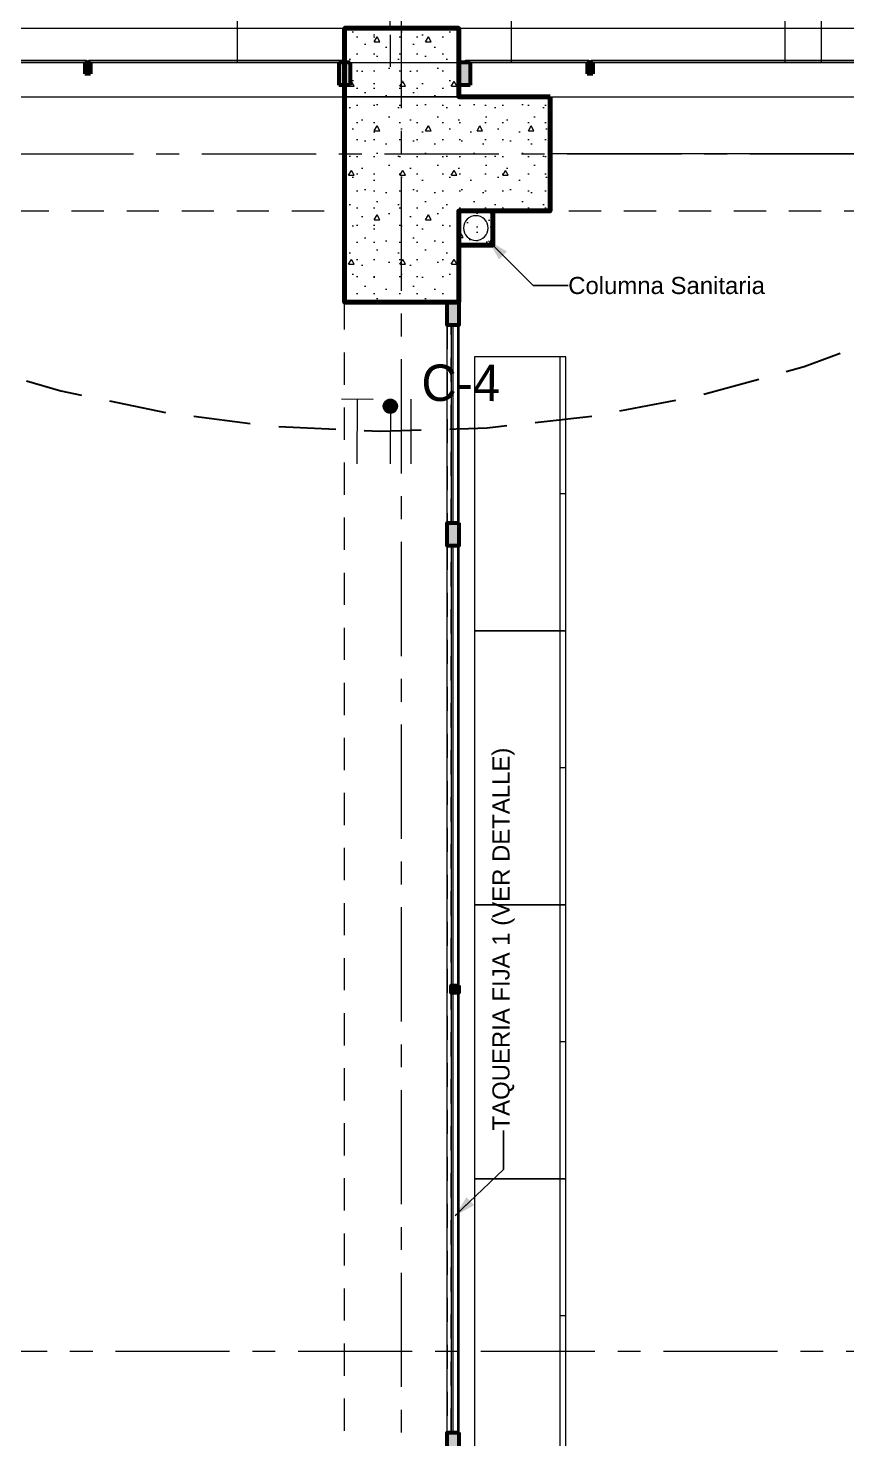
# Model space of a CAD drawing. Header units: inches. Extents: x -19 to 5698, y -728 to 92.
# Drawn here: x 14.68 to 18.27, y 34.02 to 40.2 of the extents above; entities that cross this region are included whole.
import ezdxf

# ---------------------------------------------------------------- set-up
doc = ezdxf.new("R2010")
doc.units = ezdxf.units.IN
doc.header["$MEASUREMENT"] = 0
doc.set_wipeout_variables(frame=1)
for name, pattern in [('CONTINUA', [0]), ('HIDDEN', [0.375, 0.25, -0.125]), ('Hidden Line', [0.195611, 0.141111, -0.0545]), ('Línea Oculta', [0.195611, 0.141111, -0.0545]), ('Oculto', [0.15875, 0.105833, -0.052917]), ('Punto & Raya', [0.65, 0.5, -0.075, 0, -0.075]), ('Rayas', [0.282222, 0.141111, -0.141111]), ('RAYITAS', [0.375, 0.25, -0.125]), ('Wipeout_Contour', [1, 0, -1])]:
    doc.linetypes.add(name, pattern=pattern)
doc.layers.get('0').update_dxf_attribs({"color": 61})
for name, color, linetype, lineweight in [('00 conduct tomacorr', 120, 'HIDDEN', 30), ('00 IE CKTO ILUMINACION', 3, 'Continuous', 50), ('T-TECHO-E', 150, 'Continuous', 20), ('TOMACORRIENTE', 22, 'RAYITAS', 9)]:
    doc.layers.add(name, color=color, linetype=linetype, lineweight=lineweight)
for name, color, linetype in [('02 _ ARQ _ ALB _ Ejes Generales', 251, 'Continuous'), ('02 _ ARQ _ ZON _ Espacio.3D', 7, 'Continuous'), ('08 _ STR _ EXT _ 06 Columnas', 7, 'Continuous'), ('08 _ STR _ EXT _ 07 Losa Aligerada', 7, 'Continuous'), ('08 _ STR _ EXT _ 08 Placas Inclinadas', 7, 'Continuous'), ('08 _ STR _ EXT _ 09 Vigas', 251, 'Continuous'), ('Acabado - Muros', 7, 'Continuous'), ('Estructura - 03 LOSA', 7, 'Continuous'), ('Estructura - 04 MURO', 7, 'Continuous'), ('Estructura - Carga', 7, 'Continuous'), ('Interior - Mobiliario', 7, 'Continuous'), ('Marcador - Secciones', 7, 'Continuous'), ('MEP - HVAC', 7, 'Continuous'), ('Notas - Etiquetas', 7, 'Continuous')]:
    doc.layers.add(name, color=color, linetype=linetype)
doc.styles.add('Estilo_Generado_4', font='swisse.ttf')
doc.dimstyles.new('Estilo_Generado__8', dxfattribs={"dimtxt": 0.18, "dimasz": 0.0912, "dimexe": 0.18, "dimexo": 0.0625, "dimgap": 0, "dimtad": 0, "dimtih": 1, "dimtoh": 1, "dimdec": 4, "dimzin": 0, "dimdsep": 46, "dimcen": 0.09, "dimadec": 0, "dimazin": 0, "dimtfac": 1, "dimtdec": 4, "dimtmove": 0, "dimatfit": 3, "dimldrblk": 'ARROWHEAD_5', "dimfxl": 1, "dimtolj": 1, "dimtzin": 0, "dimarcsym": 0})
pattern_1 = [(0, (0, 0), (0, 0.0375), [0, -0.0375])]

# ---------------------------------------------------------------- blocks, each defined once
blk = doc.blocks.new('ARROWHEAD_5')
at = {"linetype": 'Continuous', "lineweight": 0}
blk.add_hatch(color=0, dxfattribs=at).paths.add_polyline_path([(-1, 0.2679), (0, 0), (-1, -0.2679)])
at = {"color": 0, "linetype": 'Continuous', "lineweight": 0}
blk.add_line((0, 0), (-1, 0), dxfattribs=at)
blk = doc.blocks.new('a')
at = {"layer": 'TOMACORRIENTE', "ltscale": 0.05}
h = blk.add_hatch(color=4, dxfattribs=at)
edge = h.paths.add_edge_path()
edge.add_arc((0, 0.0752), 0.0211, 0, 360)
at = {"layer": 'TOMACORRIENTE', "color": 4}
for p, q in [((-0.1455, 0.0963), (-0.0515, 0.0963)), ((-0.0985, 0.0963), (-0.0985, -0.0966)), ((0, 0.0963), (0, -0.0963)), ((0.0623, -0.0963), (0.0623, 0.0963))]:
    blk.add_line(p, q, dxfattribs=at)
blk.add_circle((0, 0.0752), 0.0211, dxfattribs=at)
blk = doc.blocks.new('CABLE 3FACE')
at = {"layer": 'T-TECHO-E', "rotation": 59.94170052614085}
blk.add_blockref('a', (0, 0), dxfattribs=at)

msp = doc.modelspace()

# ---------------------------------------------------------------- hatches: boundary and pattern name
at = {"layer": 'Estructura - 03 LOSA', "linetype": 'Continuous', "lineweight": 13}
h = msp.add_hatch(dxfattribs=at)
h.set_pattern_fill('CEMENTO_PULIDO_Y_BRUÑADO_FA', color=251, style=0, pattern_type=2)
h.set_pattern_definition([(360, (3.7574, 18.3027), (0, 2.53199), []), (90, (3.7574, 18.3027), (-3.6, 0), [])])
h.paths.add_polyline_path([(2.17, 26.0501), (8.8212, 26.0501), (8.8218, 29.4531), (8.822, 30.7001), (8.2502, 30.7001), (8.25, 33.82), (9.07, 33.82), (9.07, 39.9), (23.57, 39.9), (51.57, 39.9), (51.57, 23.3822), (52.92, 23.3822), (52.92, 40.85), (9.07, 40.85), (2.17, 40.85)])
at = {"layer": 'Estructura - Carga', "linetype": 'Continuous', "lineweight": 13}
h = msp.add_hatch(dxfattribs=at)
h.set_pattern_fill('HORMIGÓN_ARMADO_0002', color=251, style=0, pattern_type=2)
h.set_pattern_definition([(0, (0, 0), (0, 0.3117692), [0.03, -0.15]), (0, (0.09, 0.1559), (0, 0.3117692), [0.03, -0.15]), (60, (0, 0), (-0.27, 0.1558846), [0.03, -0.15]), (60, (0.18, 0), (-0.27, 0.1558846), [0.03, -0.15]), (120, (0.03, 0), (0.27, 0.1558846), [0.03, -0.15]), (120, (0.21, 0), (0.27, 0.1558846), [0.03, -0.15]), (0, (0, 0.03), (0, 0.06), [0, -0.06, 0, -0.09]), (45, (0.03, 0.03), (-0.04242641, 0.04242641), [0, -0.045, 0, -0.075])])
h.paths.add_polyline_path([(16.57, 39.25), (16.72, 39.25), (16.72, 39.4), (16.57, 39.4)])

# ---------------------------------------------------------------- linework, layer by layer
at = {"layer": '02 _ ARQ _ ALB _ Ejes Generales', "color": 251, "linetype": 'Punto & Raya', "lineweight": 13, "true_color": 0x636466}
for p, q in [((16.32, 3.05), (16.32, 44.9)), ((5.8454, 39.65), (54.57, 39.65))]:
    msp.add_line(p, q, dxfattribs=at)
at = {"layer": '02 _ ARQ _ ZON _ Espacio.3D', "color": 254, "linetype": 'Continuous', "lineweight": 0, "flags": 128}
for points in [[(8.25, 30.9531), (9.57, 30.9531), (9.57, 30.2), (10.07, 30.2), (10.07, 29.75), (16.07, 29.75), (16.07, 31.0002), (16.52, 31.0002), (16.5199, 39), (16.0699, 39), (16.07, 39.9), (9.97, 39.9), (9.97, 39.4), (9.57, 39.4), (9.57, 39), (9.07, 39), (9.07, 33.82), (8.25, 33.82)], [(16.57, 39.4), (16.57, 39), (16.57, 31.0001), (16.57, 30.1999), (16.97, 30.1999), (16.97, 29.75), (23.07, 29.75), (23.07, 30.8002), (23.195, 30.8002), (23.195, 39), (23.07, 39), (23.07, 39.4), (22.67, 39.4), (22.67, 39.65), (16.97, 39.65), (16.97, 39.4)]]:
    msp.add_lwpolyline(points, close=True, dxfattribs=at)
at = {"layer": '08 _ STR _ EXT _ 07 Losa Aligerada', "color": 7, "linetype": 'Rayas', "lineweight": 18, "flags": 128}
msp.add_lwpolyline([(8.17, 27.9392), (7.67, 27.9392), (7.67, 5.8), (25.2353, 5.8), (25.2353, 7.2), (30.4315, 7.2), (30.4315, 6.0005), (37.07, 6.0005), (37.07, 3.3753), (44.57, 3.3753), (44.57, 6.05), (52.32, 6.05), (52.32, 14.9999), (51.57, 14.9999), (51.57, 15.1499), (51.57, 15.7999), (51.57, 18.1001), (51.57, 18.1001), (51.57, 20.35), (46.67, 20.35), (46.67, 22.35), (46.67, 22.6), (46.67, 24.5), (46.67, 24.75), (46.67, 26.75), (51.57, 26.75), (51.57, 29.7), (51.57, 29.7), (51.57, 35.2005), (52.37, 35.2005), (52.52, 35.2005), (52.52, 41.1), (38.9553, 41.1), (38.9553, 40.8001), (34.0478, 40.8001), (34.0478, 40.5001), (23.37, 40.5001), (23.37, 43.8736), (16.2699, 43.8736), (16.2699, 39.9), (11.1201, 39.9), (11.1201, 40.95), (8.02, 40.95), (8.02, 37.7), (9.07, 37.7), (9.07, 33.9), (8.17, 33.9)], close=True, dxfattribs=at)
at = {"layer": '08 _ STR _ EXT _ 07 Losa Aligerada', "color": 7, "linetype": 'Continuous', "lineweight": 18, "flags": 128}
msp.add_lwpolyline([(51.57, 39.9), (9.07, 39.9), (9.07, 33.82), (8.25, 33.82), (8.25, 30.7), (9.07, 30.7), (9.07, 17.4)], dxfattribs=at)
at = {"layer": '08 _ STR _ EXT _ 08 Placas Inclinadas', "color": 251, "linetype": 'Línea Oculta', "lineweight": 13, "flags": 128}
msp.add_lwpolyline([(16.2699, 40.2), (16.2699, 43.6665)], dxfattribs=at)
at = {"layer": '08 _ STR _ EXT _ 09 Vigas', "color": 251, "linetype": 'Hidden Line', "lineweight": 13, "true_color": 0x636466}
for p, q in [((9.57, 39.4), (16.07, 39.4)), ((16.07, 30.2), (16.07, 39.4)), ((16.57, 39.4), (23.07, 39.4))]:
    msp.add_line(p, q, dxfattribs=at)
at = {"layer": 'Acabado - Muros', "color": 251, "linetype": 'Oculto', "lineweight": 13, "flags": 128}
for points in [[(16.52, 39), (16.57, 39)], [(16.52, 38.9), (16.52, 39)], [(16.57, 31.0001), (16.57, 31.1001), (16.57, 31.9916), (16.57, 32.0246), (16.57, 33.9501), (16.57, 34.0501), (16.57, 35.9751), (16.57, 36.0081), (16.57, 37.9336), (16.57, 38.0336), (16.57, 38.9), (16.57, 39)], [(16.52, 38.9), (16.52, 38.0336)], [(16.537, 38.9), (16.52, 38.9)], [(16.537, 38.0336), (16.537, 38.9)], [(16.52, 38.0336), (16.537, 38.0336)], [(16.52, 37.9336), (16.52, 38.0336)], [(16.52, 37.9336), (16.52, 35.9916), (16.52, 34.0501)], [(16.537, 37.9336), (16.52, 37.9336)], [(16.537, 34.0501), (16.537, 35.9751), (16.537, 36.0081), (16.537, 37.9336)], [(16.52, 34.0501), (16.537, 34.0501)], [(16.52, 33.9501), (16.52, 34.0501)]]:
    msp.add_lwpolyline(points, dxfattribs=at)
at = {"layer": 'Estructura - 03 LOSA', "color": 7, "linetype": 'Continuous', "lineweight": 18, "flags": 128}
msp.add_lwpolyline([(2.17, 26.0501), (8.8212, 26.0501), (8.8218, 29.4531), (8.822, 30.7001), (8.2502, 30.7001), (8.25, 33.82), (9.07, 33.82), (9.07, 39.9), (23.57, 39.9), (51.57, 39.9), (51.57, 23.3822), (52.92, 23.3822), (52.92, 40.85), (9.07, 40.85), (2.17, 40.85)], close=True, dxfattribs=at)
at = {"layer": 'Estructura - Carga', "color": 7, "linetype": 'Continuous', "lineweight": 80, "flags": 128}
msp.add_lwpolyline([(16.57, 39.25), (16.72, 39.25), (16.72, 39.4), (16.57, 39.4)], close=True, dxfattribs=at)
at = {"layer": 'Interior - Mobiliario', "color": 175, "linetype": 'Continuous', "lineweight": 13}
for p, q in [((17.014, 37.5613), (17.014, 38.7613)), ((17.039, 38.1613), (17.014, 38.1613)), ((17.014, 36.3613), (17.014, 37.5613)), ((17.039, 37.5613), (17.014, 37.5613)), ((17.039, 36.9613), (17.014, 36.9613)), ((17.014, 35.1613), (17.014, 36.3613)), ((17.039, 36.3613), (17.014, 36.3613)), ((17.039, 35.7613), (17.014, 35.7613)), ((17.014, 33.9613), (17.014, 35.1613)), ((17.039, 35.1613), (17.014, 35.1613)), ((17.039, 34.5613), (17.014, 34.5613))]:
    msp.add_line(p, q, dxfattribs=at)
at = {"layer": 'Interior - Mobiliario', "color": 175, "linetype": 'Continuous', "lineweight": 13, "flags": 128}
for points in [[(17.039, 37.5613), (17.039, 38.7613), (16.639, 38.7613), (16.639, 37.5613)], [(17.039, 36.3613), (17.039, 37.5613), (16.639, 37.5613), (16.639, 36.3613)], [(17.039, 35.1613), (17.039, 36.3613), (16.639, 36.3613), (16.639, 35.1613)], [(17.039, 33.9613), (17.039, 35.1613), (16.639, 35.1613), (16.639, 33.9613)]]:
    msp.add_lwpolyline(points, close=True, dxfattribs=at)
at = {"layer": 'MEP - HVAC', "color": 7, "linetype": 'Continuous', "lineweight": 13, "flags": 128}
msp.add_lwpolyline([(16.645, 39.271, 1), (16.645, 39.379, 1)], format="xyb", close=True, dxfattribs=at)

# ---------------------------------------------------------------- block references
at = {"layer": '00 conduct tomacorr', "xscale": 1.47256122672843, "yscale": 1.47256122672843, "zscale": 1.47256122672843, "rotation": 299.7894777823319}
msp.add_blockref('CABLE 3FACE', (16.27, 38.4338), dxfattribs=at)

# ---------------------------------------------------------------- texts
at = {"layer": 'Notas - Etiquetas', "color": 5, "linetype": 'Continuous', "lineweight": 35, "insert": (17.0496, 39.0728), "char_height": 0.075, "attachment_point": 4, "style": 'Estilo_Generado_4'}
msp.add_mtext('\\A1;{\\pql;\\fSwis721 Ex BT|b0|i0|c0|p34;Columna Sanitaria}', dxfattribs=at)
at = {"layer": 'Notas - Etiquetas', "color": 171, "linetype": 'Continuous', "lineweight": 13, "insert": (16.7664, 35.3727), "char_height": 0.075, "attachment_point": 4, "rotation": 90, "style": 'Estilo_Generado_4'}
msp.add_mtext('\\A1;{\\pql;\\fSwis721 Ex BT|b0|i0|c0|p34;TAQUERIA FIJA 1 (VER DETALLE)\\fSwis721 Ex BT|b0|i0|c0|p34; }', dxfattribs=at)

# ---------------------------------------------------------------- leaders
at = {"layer": 'Notas - Etiquetas', "color": 144, "linetype": 'Continuous', "lineweight": 13, "annotation_type": 0, "has_hookline": 1, "hookline_direction": 0, "text_width": 1.0171}
msp.add_leader([(16.6998, 39.2695), (16.896, 39.0728), (17.0496, 39.0728)], dimstyle='Estilo_Generado__8', dxfattribs=at)

# ---------------------------------------------------------------- next in the draw order: wipeouts: each hides what was drawn before it
at = {"color": 254, "linetype": 'Wipeout_Contour', "lineweight": 0, "ltscale": 168.1139}
msp.add_wipeout([(9.07, 40.05), (9.07, 39.9), (16.0699, 39.9), (16.0699, 40.05)], dxfattribs=at).dxf.layer = 'Estructura - 04 MURO'
at = {"color": 254, "linetype": 'Wipeout_Contour', "lineweight": 0, "ltscale": 269.279262}
msp.add_wipeout([(16.5699, 39.9), (22.67, 39.9), (22.67, 39.9), (23.07, 39.9), (23.07, 40.05), (16.5699, 40.05)], dxfattribs=at).dxf.layer = 'Estructura - 04 MURO'

# ---------------------------------------------------------------- next in the draw order: hatches: boundary and pattern name
at = {"layer": '08 _ STR _ EXT _ 06 Columnas', "linetype": 'Continuous', "lineweight": 9}
h = msp.add_hatch(dxfattribs=at)
h.set_pattern_fill('HORMIGÓN_EN_MASA_0002', style=0, pattern_type=2)
h.set_pattern_definition([(0, (0, 0), (0, 0.3897114), [0.024375, -0.200625]), (0, (0.1125, 0.19486), (0, 0.3897114), [0.024375, -0.200625]), (60, (0, 0), (-0.3375, 0.1948557), [0.024375, -0.200625]), (60, (0.225, 0), (-0.3375, 0.1948557), [0.024375, -0.200625]), (120, (0.02437, 0), (0.3375, 0.1948557), [0.024375, -0.200625]), (120, (0.24938, 0), (0.3375, 0.1948557), [0.024375, -0.200625]), (0, (0, 0.0375), (0, 0.075), [0, -0.075, 0, -0.1125]), (45, (0.0375, 0.0375), (-0.05303301, 0.05303301), [0, -0.05625, 0, -0.09375])])
h.paths.add_polyline_path([(16.9699, 39.9), (16.5699, 39.9), (16.5699, 40.2), (16.0699, 40.2), (16.0699, 39), (16.5699, 39), (16.5699, 39.4), (16.9699, 39.4)])
at = {"layer": 'Acabado - Muros', "linetype": 'Continuous', "lineweight": 9}
for points in [[(14.94, 40.06), (13.75, 40.06), (13.75, 40.05), (14.94, 40.05)], [(16.0649, 40.06), (14.95, 40.06), (14.95, 40.05), (16.0649, 40.05)], [(17.1401, 40.06), (16.5999, 40.06), (16.5999, 40.05), (17.1401, 40.05)], [(18.3401, 40.06), (17.1501, 40.06), (17.1501, 40.05), (18.3401, 40.05)]]:
    msp.add_hatch(color=250, dxfattribs=at).paths.add_polyline_path(points)
at = {"layer": 'Acabado - Muros', "linetype": 'Continuous', "lineweight": 0}
for points in [[(14.9575, 40), (14.9575, 40.05), (14.9325, 40.05), (14.9325, 40)], [(16.0449, 39.95), (16.0949, 39.95), (16.0949, 40.05), (16.0449, 40.05)], [(16.6199, 39.95), (16.6199, 40.05), (16.5699, 40.05), (16.5699, 39.95)], [(17.1576, 40), (17.1576, 40.05), (17.1326, 40.05), (17.1326, 40)]]:
    msp.add_hatch(color=254, dxfattribs=at).paths.add_polyline_path(points)
at = {"layer": 'Estructura - 03 LOSA', "linetype": 'Continuous', "lineweight": 13}
h = msp.add_hatch(dxfattribs=at)
h.set_pattern_fill('BALDOSA_60X120_0002', color=251, style=0, pattern_type=2)
h.set_pattern_definition([(0, (0, 0), (0, 0.6), []), (90, (0, 0), (-1.2, 0), [])])
h.paths.add_polyline_path([(6.2702, 30.6067), (8.1, 30.6067), (8.1, 33.97), (8.92, 33.97), (8.92, 40.05), (23.57, 40.05), (23.57, 40.85), (6.2702, 40.85)])

# ---------------------------------------------------------------- next in the draw order: linework, layer by layer
at = {"layer": '08 _ STR _ EXT _ 06 Columnas', "color": 7, "linetype": 'Continuous', "lineweight": 80, "flags": 128}
msp.add_lwpolyline([(16.9699, 39.9), (16.5699, 39.9), (16.5699, 40.2), (16.0699, 40.2), (16.0699, 39), (16.5699, 39), (16.5699, 39.4), (16.9699, 39.4)], close=True, dxfattribs=at)
at = {"layer": '08 _ STR _ EXT _ 09 Vigas', "color": 251, "linetype": 'Hidden Line', "lineweight": 13, "true_color": 0x636466}
for p, q in [((9.07, 39.9), (51.57, 39.9)), ((16.57, 39.9), (16.07, 39.9))]:
    msp.add_line(p, q, dxfattribs=at)
at = {"layer": 'Acabado - Muros', "color": 7, "linetype": 'Continuous', "lineweight": 60}
for p, q in [((14.9575, 40.05), (14.9325, 40.05)), ((14.9325, 40.05), (14.9325, 40)), ((14.9575, 40.05), (14.9575, 40)), ((16.0449, 40.05), (16.0449, 39.95)), ((16.0949, 40.05), (16.0449, 40.05)), ((16.0949, 40.05), (16.0949, 39.95)), ((16.6199, 40.05), (16.5699, 40.05)), ((16.5699, 40.05), (16.5699, 39.95)), ((16.6199, 40.05), (16.6199, 39.95)), ((17.1576, 40.05), (17.1326, 40.05)), ((17.1326, 40.05), (17.1326, 40)), ((17.1576, 40.05), (17.1576, 40)), ((14.9575, 40), (14.9325, 40)), ((17.1576, 40), (17.1326, 40)), ((16.0949, 39.95), (16.0449, 39.95)), ((16.6199, 39.95), (16.5699, 39.95))]:
    msp.add_line(p, q, dxfattribs=at)
at = {"layer": 'Acabado - Muros', "color": 7, "linetype": 'Continuous', "lineweight": 13, "flags": 128}
for points in [[(14.94, 40.06), (14.94, 40.05), (13.75, 40.05), (13.75, 40.06)], [(16.0649, 40.06), (16.0649, 40.05), (14.95, 40.05), (14.95, 40.06)], [(17.1401, 40.06), (17.1401, 40.05), (16.5999, 40.05), (16.5999, 40.06)], [(18.3401, 40.06), (18.3401, 40.05), (17.1501, 40.05), (17.1501, 40.06)]]:
    msp.add_lwpolyline(points, close=True, dxfattribs=at)
at = {"layer": 'Estructura - 03 LOSA', "color": 7, "linetype": 'Continuous', "lineweight": 18, "flags": 128}
msp.add_lwpolyline([(6.2702, 30.6067), (8.1, 30.6067), (8.1, 33.97), (8.92, 33.97), (8.92, 40.05), (23.57, 40.05), (23.57, 40.85), (6.2702, 40.85)], close=True, dxfattribs=at)
at = {"layer": 'Estructura - 04 MURO', "color": 7, "linetype": 'Continuous', "lineweight": 13, "flags": 128}
for points in [[(16.0699, 40.05), (9.07, 40.05)], [(23.07, 40.05), (16.5699, 40.05)], [(9.97, 39.9), (16.0699, 39.9)], [(16.5699, 39.9), (22.67, 39.9)]]:
    msp.add_lwpolyline(points, dxfattribs=at)

# ---------------------------------------------------------------- next in the draw order: wipeouts: each hides what was drawn before it
at = {"color": 254, "linetype": 'Wipeout_Contour', "lineweight": 0, "ltscale": 167.495504}
msp.add_wipeout([(16.545, 38.9), (16.537, 38.9), (16.537, 38.0336), (16.545, 38.0336)], dxfattribs=at).dxf.layer = 'Acabado - Muros'
at = {"color": 254, "linetype": 'Wipeout_Contour', "lineweight": 0, "ltscale": 162.012094}
msp.add_wipeout([(16.545, 37.9336), (16.537, 37.9336), (16.537, 36.0081), (16.545, 36.0081)], dxfattribs=at).dxf.layer = 'Acabado - Muros'
at = {"color": 254, "linetype": 'Wipeout_Contour', "lineweight": 0, "ltscale": 154.895304}
msp.add_wipeout([(16.545, 35.9751), (16.537, 35.9751), (16.537, 34.0501), (16.545, 34.0501)], dxfattribs=at).dxf.layer = 'Acabado - Muros'

# ---------------------------------------------------------------- next in the draw order: wipeouts: each hides what was drawn before it
at = {"color": 254, "linetype": 'Wipeout_Contour', "lineweight": 0, "ltscale": 167.537426}
msp.add_wipeout([(16.57, 38.9), (16.565, 38.9), (16.565, 38.0336), (16.57, 38.0336)], dxfattribs=at).dxf.layer = 'Acabado - Muros'
at = {"color": 254, "linetype": 'Wipeout_Contour', "lineweight": 0, "ltscale": 162.05544}
msp.add_wipeout([(16.57, 37.9336), (16.565, 37.9336), (16.565, 36.0081), (16.57, 36.0081)], dxfattribs=at).dxf.layer = 'Acabado - Muros'
at = {"color": 254, "linetype": 'Wipeout_Contour', "lineweight": 0, "ltscale": 154.940645}
msp.add_wipeout([(16.57, 35.9751), (16.565, 35.9751), (16.565, 34.0501), (16.57, 34.0501)], dxfattribs=at).dxf.layer = 'Acabado - Muros'

# ---------------------------------------------------------------- next in the draw order: linework, layer by layer
at = {"layer": 'Acabado - Muros', "color": 251, "linetype": 'Continuous', "lineweight": 13, "flags": 128}
for points in [[(16.537, 38.9), (16.537, 38.0336)], [(16.57, 38.9), (16.57, 38.0336)], [(16.537, 37.9336), (16.537, 36.0081)], [(16.57, 37.9336), (16.57, 36.0081)], [(16.537, 35.9751), (16.537, 34.0501)], [(16.57, 35.9751), (16.57, 34.0501)]]:
    msp.add_lwpolyline(points, dxfattribs=at)

# ---------------------------------------------------------------- next in the draw order: wipeouts: each hides what was drawn before it
at = {"color": 254, "linetype": 'Wipeout_Contour', "lineweight": 0, "ltscale": 167.51753}
msp.add_wipeout([(16.565, 38.0336), (16.565, 38.9), (16.545, 38.9), (16.545, 38.0336)], dxfattribs=at).dxf.layer = 'Acabado - Muros'
at = {"color": 254, "linetype": 'Wipeout_Contour', "lineweight": 0, "ltscale": 162.034865}
msp.add_wipeout([(16.565, 36.0081), (16.565, 37.9336), (16.545, 37.9336), (16.545, 36.0081)], dxfattribs=at).dxf.layer = 'Acabado - Muros'
at = {"color": 254, "linetype": 'Wipeout_Contour', "lineweight": 0, "ltscale": 154.919118}
msp.add_wipeout([(16.565, 34.0501), (16.565, 35.9751), (16.545, 35.9751), (16.545, 34.0501)], dxfattribs=at).dxf.layer = 'Acabado - Muros'

# ---------------------------------------------------------------- next in the draw order: hatches: boundary and pattern name
at = {"layer": 'Acabado - Muros', "linetype": 'Continuous', "lineweight": 0}
for points in [[(16.57, 39), (16.52, 39), (16.52, 38.9), (16.57, 38.9)], [(16.57, 38.0336), (16.52, 38.0336), (16.52, 37.9336), (16.57, 37.9336)], [(16.57, 36.0081), (16.537, 36.0081), (16.537, 35.9751), (16.57, 35.9751)], [(16.57, 34.0501), (16.52, 34.0501), (16.52, 33.9501), (16.57, 33.9501)]]:
    msp.add_hatch(color=254, dxfattribs=at).paths.add_polyline_path(points)
h = msp.add_hatch(dxfattribs=at)
h.set_pattern_fill('YESO_0002', color=254, style=0, pattern_type=2)
h.set_pattern_definition(pattern_1)
h.paths.add_polyline_path([(16.565, 38.0336), (16.565, 38.9), (16.545, 38.9), (16.545, 38.0336)])
h = msp.add_hatch(dxfattribs=at)
h.set_pattern_fill('YESO_0002', color=254, style=0, pattern_type=2)
h.set_pattern_definition(pattern_1)
h.paths.add_polyline_path([(16.565, 36.0081), (16.565, 37.9336), (16.545, 37.9336), (16.545, 36.0081)])
h = msp.add_hatch(dxfattribs=at)
h.set_pattern_fill('YESO_0002', color=254, style=0, pattern_type=2)
h.set_pattern_definition(pattern_1)
h.paths.add_polyline_path([(16.565, 34.0501), (16.565, 35.9751), (16.545, 35.9751), (16.545, 34.0501)])

# ---------------------------------------------------------------- next in the draw order: linework, layer by layer
at = {"layer": '00 conduct tomacorr'}
msp.add_arc((16.2686, 44.3609), 5.9263, 232.6467, 306.51871, dxfattribs=at)
at = {"layer": '08 _ STR _ EXT _ 09 Vigas', "color": 251, "linetype": 'Hidden Line', "lineweight": 13, "true_color": 0x636466}
msp.add_line((16.57, 30.2), (16.57, 39.4), dxfattribs=at)
at = {"layer": 'Acabado - Muros', "color": 7, "linetype": 'Continuous', "lineweight": 60, "flags": 128}
for points in [[(16.57, 39), (16.57, 38.9), (16.52, 38.9), (16.52, 39)], [(16.57, 38.0336), (16.57, 37.9336), (16.52, 37.9336), (16.52, 38.0336)], [(16.57, 36.0081), (16.57, 35.9751), (16.537, 35.9751), (16.537, 36.0081)], [(16.57, 34.0501), (16.57, 33.9501), (16.52, 33.9501), (16.52, 34.0501)]]:
    msp.add_lwpolyline(points, close=True, dxfattribs=at)
at = {"layer": 'Acabado - Muros', "color": 7, "linetype": 'Continuous', "lineweight": 13, "flags": 128}
for points in [[(16.565, 38.0336), (16.545, 38.0336), (16.545, 38.9), (16.565, 38.9)], [(16.565, 36.0081), (16.545, 36.0081), (16.545, 37.9336), (16.565, 37.9336)], [(16.565, 34.0501), (16.545, 34.0501), (16.545, 35.9751), (16.565, 35.9751)]]:
    msp.add_lwpolyline(points, close=True, dxfattribs=at)
at = {"layer": 'Marcador - Secciones', "color": 251, "linetype": 'Punto & Raya', "lineweight": 13, "true_color": 0x636466}
msp.add_line((4.6666, 34.4067), (55.9402, 34.4067), dxfattribs=at)

# ---------------------------------------------------------------- next in the draw order: texts
at = {"layer": '00 IE CKTO ILUMINACION', "color": 4, "linetype": 'CONTINUA', "lineweight": 15}
msp.add_text('C-4', height=0.15962, rotation=359.81323, dxfattribs=at).set_placement((16.4066, 38.5677, 0))

# ---------------------------------------------------------------- next in the draw order: leaders
at = {"layer": 'Notas - Etiquetas', "color": 144, "linetype": 'Continuous', "lineweight": 13, "annotation_type": 0, "has_hookline": 1, "hookline_direction": 0, "text_width": 1.8382, "horizontal_direction": (0, 1, 0)}
msp.add_leader([(16.555, 35.0001), (16.7664, 35.2024), (16.7664, 35.3727)], dimstyle='Estilo_Generado__8', dxfattribs=at)

doc.saveas('drawing.dxf')
